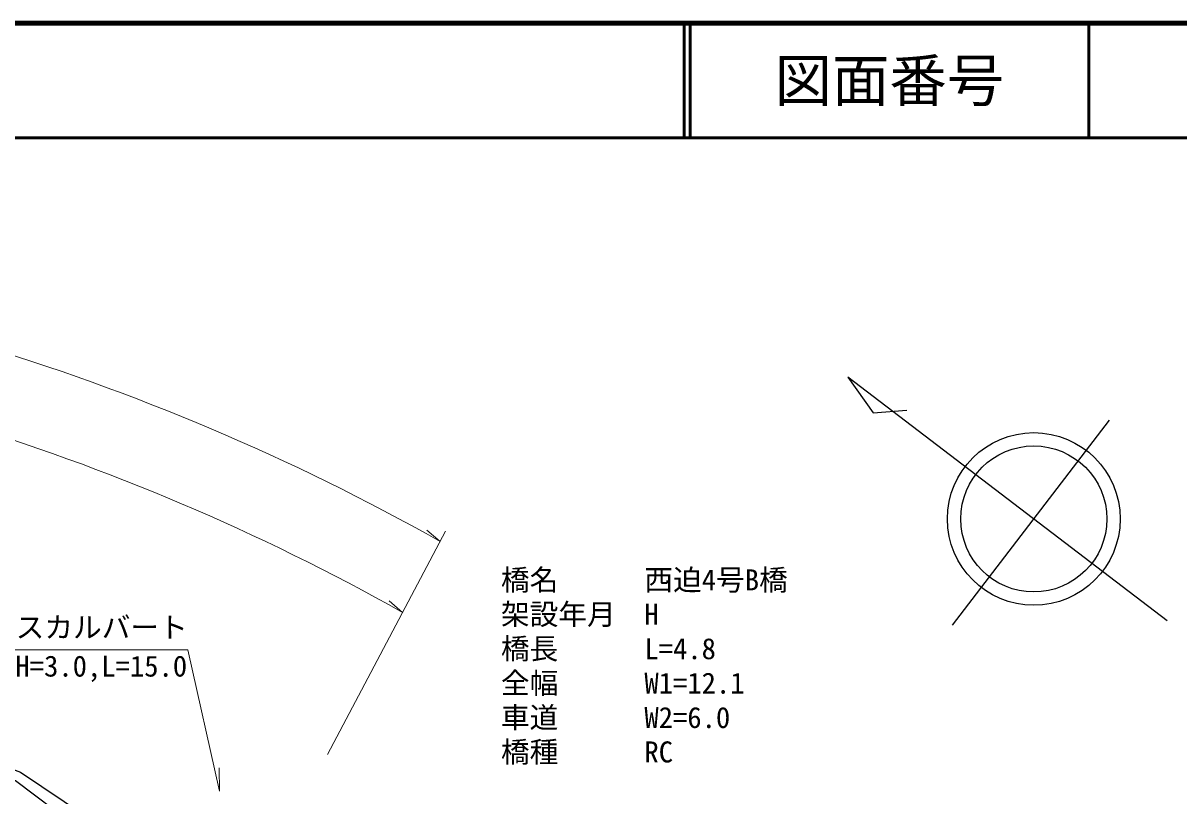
# Model space of a CAD drawing. Units: millimetres, scale not verified. Extents: x 40000 to 680000, y 20000 to 380000.
# Drawn here: x 451127 to 551848, y 312630 to 380000 of the extents above; entities that cross this region are included whole.
import ezdxf
from ezdxf.enums import TextEntityAlignment as Align

# ---------------------------------------------------------------- set-up
doc = ezdxf.new("R2010")
doc.units = ezdxf.units.MM
doc.header["$LTSCALE"] = 1000
for name, color, linetype, lineweight in [('M-BGD', 7, 'Continuous', 25), ('M-BMK-SRVR', 3, 'Continuous', 25), ('M-STR-HTXT', 7, 'Continuous', 13), ('M-TTL', 2, 'Continuous', 140), ('M-TTL-LINE', 7, 'Continuous', 50)]:
    doc.layers.add(name, color=color, linetype=linetype, lineweight=lineweight)
doc.layers.add('M-TTL-TXT', color=7, linetype='Continuous')
doc.styles.add('ＭＳ ゴシック', font='')
doc.styles.get('ＭＳ ゴシック').set_extended_font_data('MS Gothic')

msp = doc.modelspace()

# ---------------------------------------------------------------- linework, layer by layer
at = {"layer": 'M-BGD'}
for points in [[(391228, 321300), (395237, 323888), (411707, 321257), (425380, 321190), (435578, 320479), (450889, 314711), (456578, 310900), (461452, 305055)], [(460885, 304324), (455559, 310099), (450471, 313946), (435365, 319703), (424815, 320638), (411748, 320647), (395294, 323333), (391928, 320624)]]:
    msp.add_lwpolyline(points, dxfattribs=at)
at = {"layer": 'M-BMK-SRVR'}
msp.add_line((532124, 327510), (545787, 345389), dxfattribs=at)
msp.add_lwpolyline([(550822, 327896), (523012, 349148), (525207, 346016), (528149, 346267)], dxfattribs=at)
for radius in [7526, 6368]:
    msp.add_circle((539204, 336774), radius, dxfattribs=at)
at = {"layer": 'M-STR-HTXT'}
for p, q in [((487932, 335695), (477653, 316244)), ((487465, 334811), (486306, 335809)), ((484197, 328627), (483036, 329623)), ((465476, 325363), (442976, 325363)), ((468253, 313033), (465476, 325363)), ((468253, 313033), (468204, 315072))]:
    msp.add_line(p, q, dxfattribs=at)
for centre, radius, start, end in [((390125, 162226), 198143, 60.57643, 73.45053), ((388688, 158789), 194850, 60.64867, 73.27689)]:
    msp.add_arc(centre, radius, start, end, dxfattribs=at)
at = {"layer": 'M-TTL'}
msp.add_line((680000, 380000), (40000, 380000), dxfattribs=at)
at = {"layer": 'M-TTL-LINE'}
for p, q in [((508747, 380000), (508747, 370000)), ((509247, 380000), (509247, 370000)), ((543997, 380000), (543997, 370000)), ((40000, 370000), (680000, 370000))]:
    msp.add_line(p, q, dxfattribs=at)

# ---------------------------------------------------------------- texts
at = {"layer": 'M-STR-HTXT', "style": 'ＭＳ ゴシック'}
for s, p in [('橋名\u3000\u3000\u3000西迫4号B橋', (492767, 329996)), ('架設年月\u3000H', (492767, 326996)), ('ボックスカルバート', (442976, 325863)), ('橋長\u3000\u3000\u3000L=4.8', (492767, 323996)), ('全幅\u3000\u3000\u3000W1=12.1', (492767, 320996)), ('車道\u3000\u3000\u3000W2=6.0', (492767, 317996)), ('橋種\u3000\u3000\u3000RC', (492767, 314996))]:
    msp.add_text(s, height=1833, dxfattribs=at).set_placement(p, align=Align.BOTTOM_LEFT)
msp.add_text('W=3.0,H=3.0,L=15.0', height=1833, dxfattribs=at).set_placement((442976, 324863), align=Align.TOP_LEFT)
at = {"layer": 'M-TTL-TXT', "style": 'ＭＳ ゴシック'}
msp.add_text('図面番号', height=3666, dxfattribs=at).set_placement((526622, 375000), align=Align.MIDDLE_CENTER)

doc.saveas('drawing.dxf')
